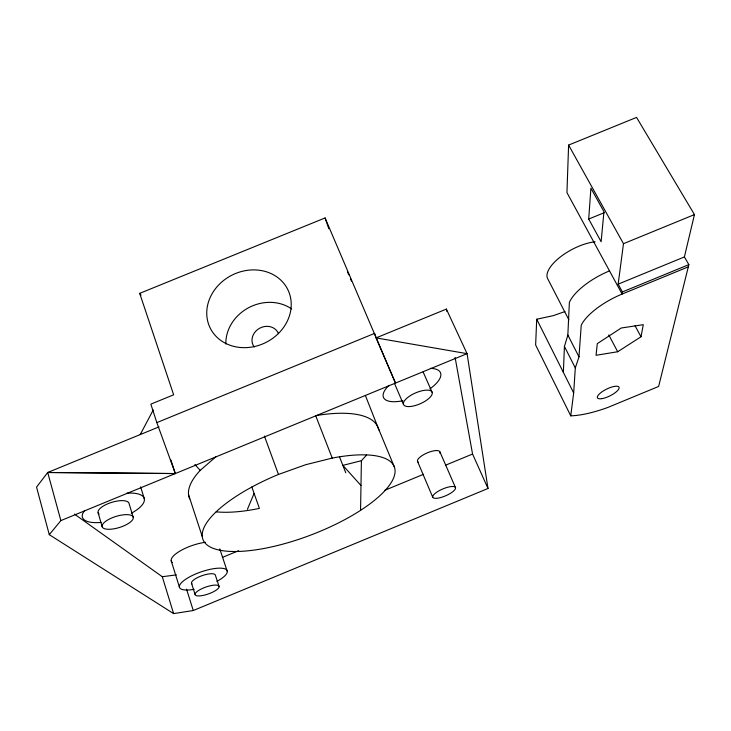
<?xml version="1.0" encoding="UTF-8"?>
<svg xmlns="http://www.w3.org/2000/svg" width="731" height="731" viewBox="0 0 731 731"><rect width="100%" height="100%" fill="white"/><g stroke="black" fill="none" stroke-linecap="round" stroke-linejoin="round"><path stroke-width="1.1" d="M360.557 510.357L361.406 460.704L366.596 455.066M568.608 145.085L566.945 192.619L622.108 294.063A43.759 15.844 -27.8 0 0 581.227 325.313L578.97 356.984L575.306 367.903L573.671 392.94L570.747 415.838A76.718 24.507 -26.7 0 0 607.964 407.405L658.631 386.452L688.858 264.631L684.399 256.937L694.45 214.594L636.564 117.399L568.608 145.085L623.479 243.688L618.161 284.149L622.401 291.943L622.108 294.063L688.31 266.842M563.363 372.371L564.423 346.448L567.841 335.2L569.367 302.451A43.339 16.548 -28.1 0 1 609.508 270.89M564.944 311.57L553.203 315.664L536.718 319.228L535.631 344.959L570.747 415.838M588.711 219.053L590.904 188.187L603.952 211.67L601.12 241.733L588.711 219.053L604.354 212.648M641.005 336.763L643.298 324.683L621.213 328.018L597.282 343.643L596.057 355.293L617.695 351.748L641.005 336.763L635.075 325.807M247.389 509.361L254.105 493.416M140.224 434.57L153.236 409.99M158.983 426.886L47.707 472.491L36.55 487.111L49.279 534.672L173.603 613.601L193.276 610.531L487.997 488.482L467.063 353.658L446.367 309.094L376.099 337.896L395.48 383.081L325.076 217.948L139.703 293.359L173.658 394.804L150.851 404.142L156.836 422.619L175.321 473.56L47.707 472.491L60.874 520.6L49.279 534.672M189.676 498.871A100.704 37.071 -20.5 0 1 200.221 470.371L216.102 456.592M222.873 557.214L238.662 550.69M384.844 490.282L423.487 474.318M445.417 465.254L472.564 454.033L455.093 357.413M618.161 284.149L684.399 256.937M60.874 520.6L467.063 353.658L376.099 337.896M622.401 291.943L688.858 264.631M156.836 422.619L374.619 333.382L375.807 336.991M623.479 243.688L694.45 214.594M278.465 474.446L305.713 464.706L332.23 458.081A102.358 34.119 -20.8 0 1 372.938 501.576A102.358 34.119 -20.8 0 1 216.111 549.319A102.358 34.119 -20.8 0 1 278.465 474.446L264.403 436.041M361.406 460.704L342.857 465.373L360.986 485.494M74.452 514.121L162.291 576.722L176.399 574.877M47.707 472.491L175.321 473.56M194.93 464.55L200.221 470.371M139.703 293.359L141.028 295.187M608.777 334.899L617.695 351.748M568.882 319.858L547.994 279.288A34.704 14.328 -28.3 0 1 559.809 257.376A34.704 14.328 -28.3 0 1 595.116 241.806M567.841 335.036L578.979 356.819M564.423 346.448L575.306 367.903M536.718 319.228L573.671 392.94M472.564 454.033L487.997 488.482M423.103 371.915L432.222 392.51A15.57 5.903 -23.5 0 1 411.855 406.308A15.57 5.903 -23.5 0 1 409.397 396.257A15.57 5.903 -23.5 0 1 432.222 392.51M439.998 452.023L455.541 487.732A12.354 3.71 -23.2 0 1 439.185 497.921A12.354 3.71 -23.2 0 1 437.641 491.607A12.354 3.71 -23.2 0 1 455.541 487.732M347.426 271.685L348.778 274.838M350.578 279.032L351.474 281.133M394.585 383.638L403.466 404.353M417.502 461.307L432.715 497.181M394.256 466.753L377.89 427.242A100.704 37.071 -20.5 0 0 315.673 415.665L332.23 458.081M365.418 395.562L379.051 430.175M339.531 456.921L345.763 472.756M251.829 486.974L259.395 508.383A100.704 37.071 -20.5 0 1 216.184 511.855M325.076 217.948L328.813 228.73M219.775 548.88L227.295 571.487M219.117 586.609A12.674 3.664 -19.3 0 0 200.906 589.159A12.674 3.664 -19.3 0 0 201.253 595.738A12.674 3.664 -19.3 0 0 219.117 586.609L215.417 575.334A12.619 3.774 -19.2 0 0 201.528 575.854A12.619 3.774 -19.2 0 0 191.997 583.95M188.534 494.631L202.176 536.298M170.935 460.073L175.157 473.085M191.467 583.091L195.076 594.467M186.542 589.14L193.276 610.531M171.182 560.723L179.387 587.002M140.626 486.864L144.336 498.853M162.291 576.722L173.603 613.601M133.234 517.31A16.237 5.802 -17.2 0 0 108.773 519.385A16.237 5.802 -17.2 0 0 111.039 529.198A16.237 5.802 -17.2 0 0 133.234 517.31L129.04 503.449A16.146 5.949 -17 0 0 109.997 502.928A16.146 5.949 -17 0 0 99.096 514.057M98.118 512.742L102.166 526.759M446.367 309.094L446.769 311.342M418.205 462.147A12.18 4.039 -23.2 0 1 427.589 452.727A12.18 4.039 -23.2 0 1 439.888 453.202M172.342 562.532A24.991 8.004 -18.9 0 1 179.333 551.43A24.991 8.004 -18.9 0 1 205.438 542.292M430.331 368.397A31.077 12.144 -23.5 0 1 429.929 388.855M402.845 400.725A31.077 12.144 -23.5 0 1 389.002 385.383M126.646 493.215A32.301 11.906 -17 0 1 131.333 513.253M101.07 522.427A32.301 11.906 -17 0 1 84.769 510.421M194.126 589.323A25.247 7.538 -19.2 0 1 183.362 580.971A25.247 7.538 -19.2 0 1 220.168 568.151A25.247 7.538 -19.2 0 1 216.851 581.401M225.852 344.054A40.845 36.047 -27 0 1 248.604 307.724A40.845 36.047 -27 0 1 291.651 308.948M254.251 347.024A13.944 12.308 -27 0 1 259.569 328.274A13.944 12.308 -27 0 1 278.484 333.665M602.143 398.614A12.043 3.774 -26.3 0 0 619.13 388.06A12.043 3.774 -26.3 0 0 603.404 390.884A12.043 3.774 -26.3 0 0 602.143 398.614M241.193 347.554A43.303 37.692 -26.6 0 0 288.836 291.897A43.303 37.692 -26.6 0 0 216.933 286.881A43.303 37.692 -26.6 0 0 241.193 347.554"/></g></svg>
